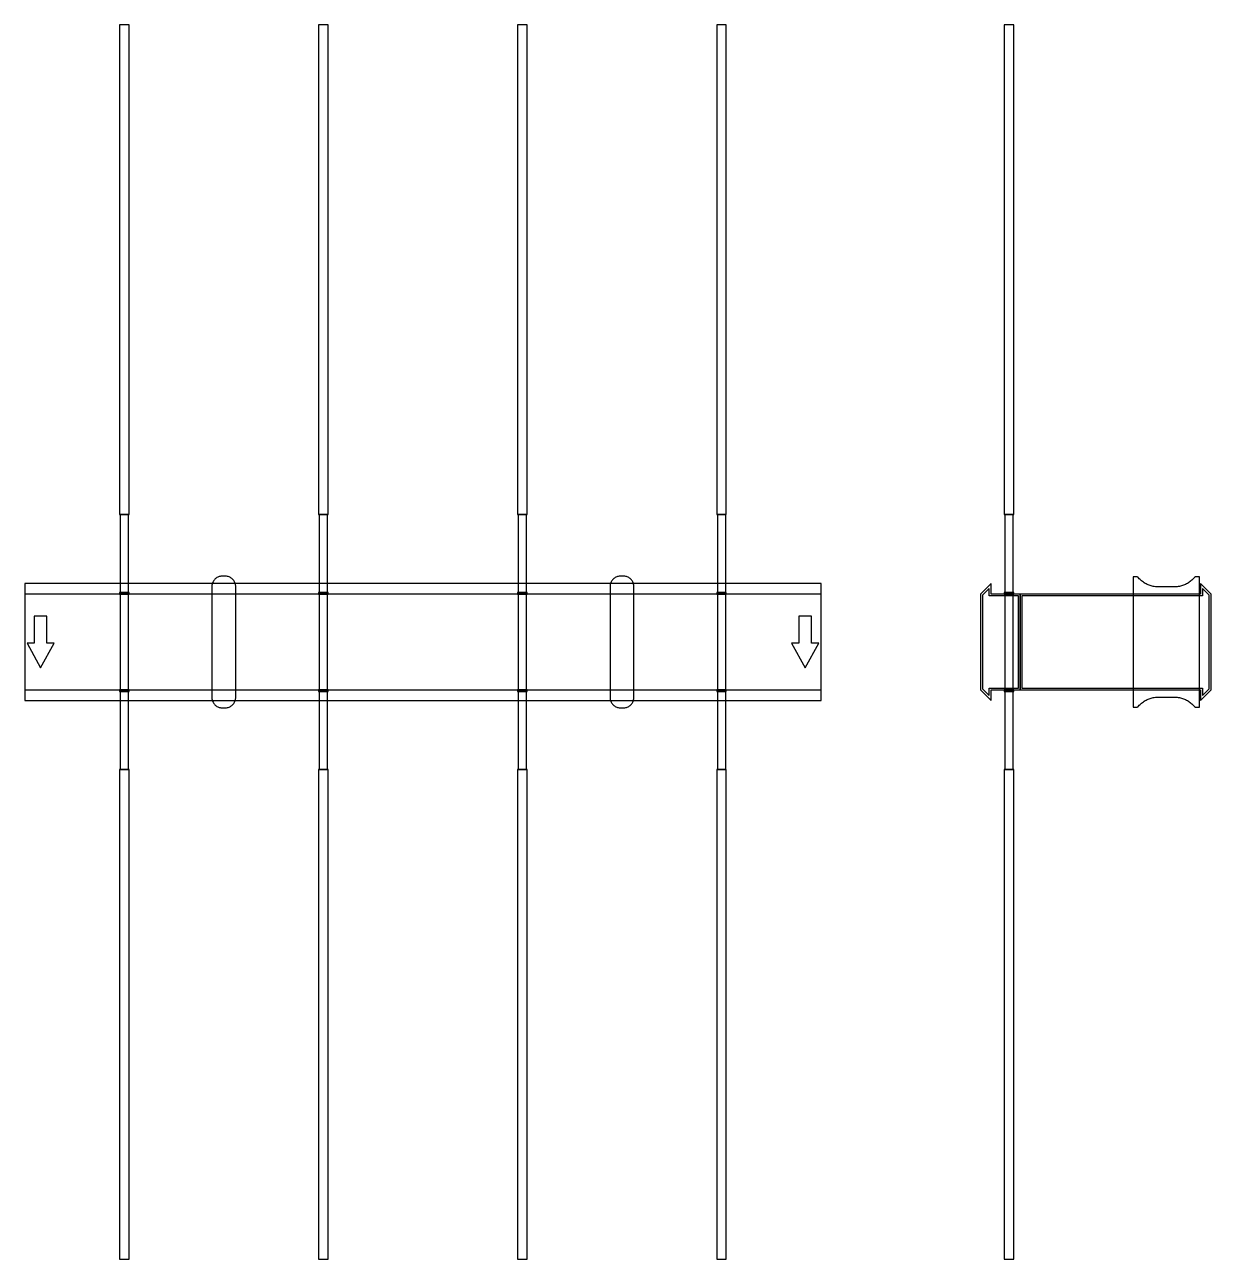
# Model space of a CAD drawing. Extents: x 0 to 1490, y -775 to 775.
import ezdxf

# ---------------------------------------------------------------- set-up
doc = ezdxf.new("R2010")
doc.units = 0
doc.layers.add('Halfen', color=7, linetype='CONTINUOUS')

msp = doc.modelspace()

# ---------------------------------------------------------------- linework, layer by layer
at = {"layer": 'Halfen', "color": 7}
for points in [[(131, 160), (131, 775), (119, 775), (119, 160)], [(381, 160), (381, 775), (369, 775), (369, 160)], [(631, 160), (631, 775), (619, 775), (619, 160)], [(881, 160), (881, 775), (869, 775), (869, 160)], [(1242, 160), (1242, 775), (1230, 775), (1230, 160)], [(130.25, 62), (130.25, 160), (119.75, 160), (119.75, 62)], [(380.25, 62), (380.25, 160), (369.75, 160), (369.75, 62)], [(630.25, 62), (630.25, 160), (619.75, 160), (619.75, 62)], [(880.25, 62), (880.25, 160), (869.75, 160), (869.75, 62)], [(1241.25, 62), (1241.25, 160), (1230.75, 160), (1230.75, 62)], [(265, -69.3), (265, -56.8), (265, 69.3), (264.958, 70.359), (264.834, 71.412), (264.627, 72.452), (264.339, 73.472), (263.972, 74.466), (263.529, 75.429), (263.011, 76.354), (262.422, 77.235), (261.765, 78.068), (261.046, 78.846), (260.268, 79.565), (259.435, 80.222), (258.554, 80.811), (257.629, 81.329), (256.666, 81.772), (255.672, 82.139), (254.652, 82.427), (253.612, 82.634), (252.559, 82.758), (251.5, 82.8), (248.5, 82.8), (247.441, 82.758), (246.388, 82.634), (245.348, 82.427), (244.328, 82.139), (243.334, 81.772), (242.371, 81.329), (241.446, 80.811), (240.565, 80.222), (239.732, 79.565), (238.954, 78.846), (238.235, 78.068), (237.578, 77.235), (236.989, 76.354), (236.471, 75.429), (236.028, 74.466), (235.661, 73.472), (235.373, 72.452), (235.166, 71.412), (235.042, 70.359), (235, 69.3), (235, -56.8), (235, -69.3), (235.042, -70.359), (235.166, -71.412), (235.373, -72.452), (235.661, -73.472), (236.028, -74.466), (236.471, -75.429), (236.989, -76.354), (237.578, -77.235), (238.235, -78.068), (238.954, -78.846), (239.732, -79.565), (240.565, -80.222), (241.446, -80.811), (242.371, -81.329), (243.334, -81.772), (244.328, -82.139), (245.348, -82.427), (246.388, -82.634), (247.441, -82.758), (248.5, -82.8), (251.5, -82.8), (252.559, -82.758), (253.612, -82.634), (254.652, -82.427), (255.672, -82.139), (256.666, -81.772), (257.629, -81.329), (258.554, -80.811), (259.435, -80.222), (260.268, -79.565), (261.046, -78.846), (261.765, -78.068), (262.422, -77.235), (263.011, -76.354), (263.529, -75.429), (263.972, -74.466), (264.339, -73.472), (264.627, -72.452), (264.834, -71.412), (264.958, -70.359), (265, -69.3)], [(765, -69.3), (765, -56.8), (765, 69.3), (764.958, 70.359), (764.834, 71.412), (764.627, 72.452), (764.339, 73.472), (763.972, 74.466), (763.529, 75.429), (763.011, 76.354), (762.422, 77.235), (761.765, 78.068), (761.046, 78.846), (760.268, 79.565), (759.435, 80.222), (758.554, 80.811), (757.629, 81.329), (756.666, 81.772), (755.672, 82.139), (754.652, 82.427), (753.612, 82.634), (752.559, 82.758), (751.5, 82.8), (748.5, 82.8), (747.441, 82.758), (746.388, 82.634), (745.348, 82.427), (744.328, 82.139), (743.334, 81.772), (742.371, 81.329), (741.446, 80.811), (740.565, 80.222), (739.732, 79.565), (738.954, 78.846), (738.235, 78.068), (737.578, 77.235), (736.989, 76.354), (736.471, 75.429), (736.028, 74.466), (735.661, 73.472), (735.373, 72.452), (735.166, 71.412), (735.042, 70.359), (735, 69.3), (735, -56.8), (735, -69.3), (735.042, -70.359), (735.166, -71.412), (735.373, -72.452), (735.661, -73.472), (736.028, -74.466), (736.471, -75.429), (736.989, -76.354), (737.578, -77.235), (738.235, -78.068), (738.954, -78.846), (739.732, -79.565), (740.565, -80.222), (741.446, -80.811), (742.371, -81.329), (743.334, -81.772), (744.328, -82.139), (745.348, -82.427), (746.388, -82.634), (747.441, -82.758), (748.5, -82.8), (751.5, -82.8), (752.559, -82.758), (753.612, -82.634), (754.652, -82.427), (755.672, -82.139), (756.666, -81.772), (757.629, -81.329), (758.554, -80.811), (759.435, -80.222), (760.268, -79.565), (761.046, -78.846), (761.765, -78.068), (762.422, -77.235), (763.011, -76.354), (763.529, -75.429), (763.972, -74.466), (764.339, -73.472), (764.627, -72.452), (764.834, -71.412), (764.958, -70.359), (765, -69.3)], [(1475, -81.8), (1475, 81.8), (1471, 81.8), (1470.846, 81.797), (1470.691, 81.786), (1470.538, 81.769), (1470.385, 81.746), (1470.234, 81.715), (1470.084, 81.678), (1469.936, 81.634), (1469.789, 81.584), (1469.646, 81.527), (1469.505, 81.464), (1469.366, 81.395), (1469.231, 81.32), (1469.1, 81.239), (1468.972, 81.153), (1468.848, 81.06), (1468.728, 80.963), (1468.613, 80.86), (1468.502, 80.752), (1468.397, 80.639), (1468.296, 80.522), (1467.41, 79.491), (1466.479, 78.5), (1465.505, 77.551), (1464.491, 76.646), (1463.437, 75.787), (1462.347, 74.975), (1461.222, 74.211), (1460.064, 73.499), (1458.876, 72.838), (1457.66, 72.23), (1456.418, 71.676), (1455.153, 71.178), (1453.867, 70.736), (1452.563, 70.351), (1451.243, 70.024), (1449.911, 69.756), (1448.567, 69.547), (1447.216, 69.397), (1445.859, 69.307), (1444.5, 69.277), (1422.5, 69.277), (1421.141, 69.307), (1419.784, 69.397), (1418.433, 69.547), (1417.089, 69.756), (1415.757, 70.024), (1414.437, 70.351), (1413.133, 70.736), (1411.847, 71.178), (1410.582, 71.676), (1409.34, 72.23), (1408.124, 72.838), (1406.936, 73.499), (1405.778, 74.211), (1404.653, 74.975), (1403.563, 75.787), (1402.509, 76.646), (1401.495, 77.551), (1400.521, 78.5), (1399.59, 79.491), (1398.704, 80.522), (1398.603, 80.639), (1398.498, 80.752), (1398.387, 80.86), (1398.272, 80.963), (1398.152, 81.06), (1398.028, 81.153), (1397.9, 81.239), (1397.769, 81.32), (1397.634, 81.395), (1397.495, 81.464), (1397.354, 81.527), (1397.211, 81.584), (1397.064, 81.634), (1396.916, 81.678), (1396.766, 81.715), (1396.615, 81.746), (1396.462, 81.769), (1396.309, 81.786), (1396.154, 81.797), (1396, 81.8), (1392, 81.8), (1392, -81.8), (1396, -81.8), (1396.154, -81.797), (1396.309, -81.786), (1396.462, -81.769), (1396.615, -81.746), (1396.766, -81.715), (1396.916, -81.678), (1397.064, -81.634), (1397.211, -81.584), (1397.354, -81.527), (1397.495, -81.464), (1397.634, -81.395), (1397.769, -81.32), (1397.9, -81.239), (1398.028, -81.153), (1398.152, -81.06), (1398.272, -80.963), (1398.387, -80.86), (1398.498, -80.752), (1398.603, -80.639), (1398.704, -80.522), (1399.59, -79.491), (1400.521, -78.5), (1401.495, -77.551), (1402.509, -76.646), (1403.563, -75.787), (1404.653, -74.975), (1405.778, -74.211), (1406.936, -73.499), (1408.124, -72.838), (1409.34, -72.23), (1410.582, -71.676), (1411.847, -71.178), (1413.133, -70.736), (1414.437, -70.351), (1415.757, -70.024), (1417.089, -69.756), (1418.433, -69.547), (1419.784, -69.397), (1421.141, -69.307), (1422.5, -69.277), (1444.5, -69.277), (1445.859, -69.307), (1447.216, -69.397), (1448.567, -69.547), (1449.911, -69.756), (1451.243, -70.024), (1452.563, -70.351), (1453.867, -70.736), (1455.153, -71.178), (1456.418, -71.676), (1457.66, -72.23), (1458.876, -72.838), (1460.064, -73.499), (1461.222, -74.211), (1462.347, -74.975), (1463.437, -75.787), (1464.491, -76.646), (1465.505, -77.551), (1466.479, -78.5), (1467.41, -79.491), (1468.296, -80.522), (1468.397, -80.639), (1468.502, -80.752), (1468.613, -80.86), (1468.728, -80.963), (1468.848, -81.06), (1468.972, -81.153), (1469.1, -81.239), (1469.231, -81.32), (1469.366, -81.395), (1469.505, -81.464), (1469.646, -81.527), (1469.789, -81.584), (1469.936, -81.634), (1470.084, -81.678), (1470.234, -81.715), (1470.385, -81.746), (1470.538, -81.769), (1470.691, -81.786), (1470.846, -81.797), (1471, -81.8)], [(0, -73.5), (1000, -73.5), (1000, 73.5), (0, 73.5)], [(131, 60), (131, 62), (119, 62), (119, 60)], [(381, 60), (381, 62), (369, 62), (369, 60)], [(631, 60), (631, 62), (619, 62), (619, 60)], [(881, 60), (881, 62), (869, 62), (869, 60)], [(1250, -60), (1250, 60), (1213.5, 60), (1213.5, 73.5), (1200, 60), (1200, -60), (1213.5, -73.5), (1213.5, -60)], [(1248, -58), (1248, 58), (1211, 58), (1211, 67.25), (1202.5, 58.75), (1202.5, -58.75), (1211, -67.25), (1211, -58)], [(1242, 60), (1242, 62), (1230, 62), (1230, 60)], [(1490, -60), (1490, 60), (1476.5, 73.5), (1476.5, 60), (1250, 60), (1250, -60), (1476.5, -60), (1476.5, -73.5)], [(1487.5, -58.75), (1487.5, 58.75), (1479, 67.25), (1479, 58), (1252, 58), (1252, -58), (1479, -58), (1479, -67.25)], [(0, -60), (1000, -60), (1000, 60), (0, 60)], [(130.25, -60), (130.25, 60), (119.75, 60), (119.75, -60)], [(380.25, -60), (380.25, 60), (369.75, 60), (369.75, -60)], [(630.25, -60), (630.25, 60), (619.75, 60), (619.75, -60)], [(880.25, -60), (880.25, 60), (869.75, 60), (869.75, -60)], [(1241.25, -60), (1241.25, 60), (1230.75, 60), (1230.75, -60)], [(20, -32.5), (37, -1.5), (28, -1.5), (28, 32.5), (12, 32.5), (12, -1.5), (3, -1.5)], [(980, -32.5), (997, -1.5), (988, -1.5), (988, 32.5), (972, 32.5), (972, -1.5), (963, -1.5)], [(131, -62), (131, -60), (119, -60), (119, -62)], [(130.25, -160), (130.25, -62), (119.75, -62), (119.75, -160)], [(381, -62), (381, -60), (369, -60), (369, -62)], [(380.25, -160), (380.25, -62), (369.75, -62), (369.75, -160)], [(631, -62), (631, -60), (619, -60), (619, -62)], [(630.25, -160), (630.25, -62), (619.75, -62), (619.75, -160)], [(881, -62), (881, -60), (869, -60), (869, -62)], [(880.25, -160), (880.25, -62), (869.75, -62), (869.75, -160)], [(1242, -62), (1242, -60), (1230, -60), (1230, -62)], [(1241.25, -160), (1241.25, -62), (1230.75, -62), (1230.75, -160)], [(131, -775), (131, -160), (119, -160), (119, -775)], [(381, -775), (381, -160), (369, -160), (369, -775)], [(631, -775), (631, -160), (619, -160), (619, -775)], [(881, -775), (881, -160), (869, -160), (869, -775)], [(1242, -775), (1242, -160), (1230, -160), (1230, -775)]]:
    msp.add_lwpolyline(points, close=True, dxfattribs=at)

doc.saveas('drawing.dxf')
